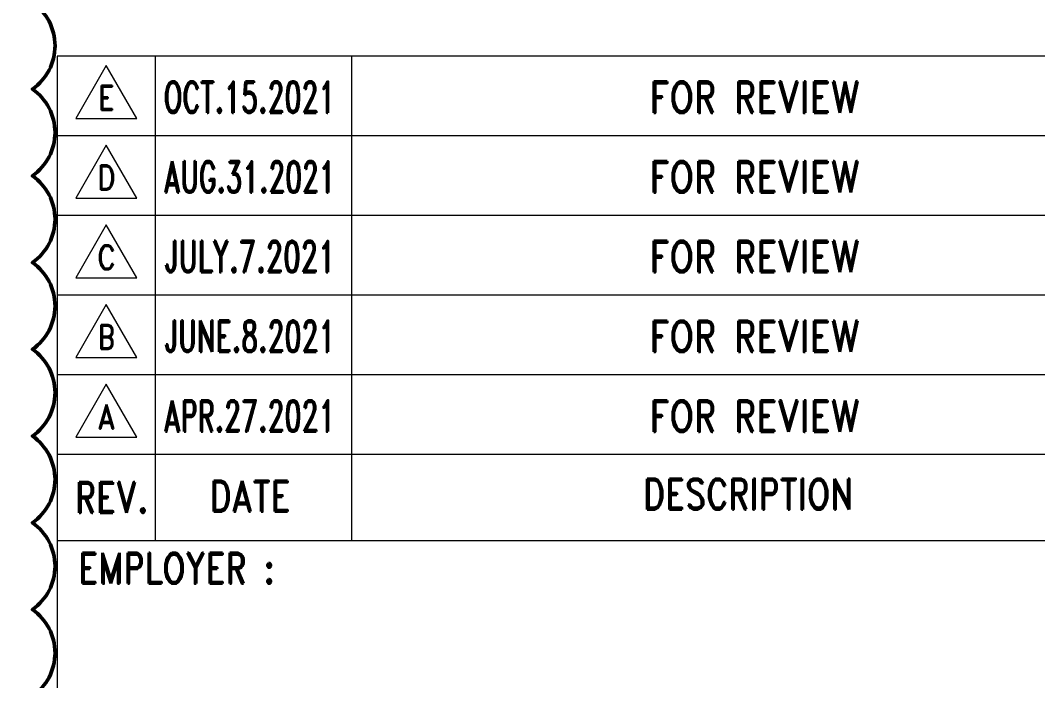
# Model space of a CAD drawing. Header units: millimetres. Extents: x -300 to 383236, y -195106 to -144646.
# Drawn here: x 369612 to 376649, y -185931 to -181363 of the extents above; entities that cross this region are included whole.
import ezdxf
from ezdxf.enums import TextEntityAlignment as Align

# ---------------------------------------------------------------- set-up
doc = ezdxf.new("R2010")
doc.units = ezdxf.units.MM
doc.header["$LTSCALE"] = 60
doc.layers.add('1', color=7, linetype='Continuous')
doc.layers.add('C_REV', color=4, linetype='Continuous', lineweight=50)
doc.layers.add('TAN-TIT', color=30, linetype='Continuous', lineweight=0)
doc.styles.add('KIM3', font='ROMAND.shx', dxfattribs={"width": 1.25, "height": 3})
doc.styles.add('RD20', font='ROMAND.SHX', dxfattribs={"width": 0.8, "height": 2})
doc.styles.add('RD6', font='ROMAND.shx', dxfattribs={"width": 0.83, "height": 6})

# ---------------------------------------------------------------- blocks, each defined once
blk = doc.blocks.new('BORDER')
at = {"layer": 'TAN-TIT'}
for p, q in [((232823, 44987), (193237, 44987)), ((193237, 44987), (193237, 3520)), ((195499, 44987), (195499, 33818)), ((200023, 44987), (200023, 33818)), ((194369, 44772), (193663, 43548)), ((195076, 43548), (194369, 44772)), ((193663, 43548), (195076, 43548)), ((232823, 43149), (193237, 43149)), ((194369, 42934), (193663, 41710)), ((195076, 41710), (194369, 42934)), ((193663, 41710), (195076, 41710)), ((232823, 41311), (193237, 41311)), ((194369, 41097), (193663, 39872)), ((195076, 39872), (194369, 41097)), ((193663, 39872), (195076, 39872)), ((232823, 39473), (193237, 39473)), ((194369, 39259), (193663, 38034)), ((195076, 38034), (194369, 39259)), ((193663, 38034), (195076, 38034)), ((232823, 37635), (193237, 37635)), ((194369, 37421), (193663, 36196)), ((195076, 36196), (194369, 37421)), ((193663, 36196), (195076, 36196)), ((232823, 35797), (193237, 35797)), ((193237, 33818), (232823, 33818))]:
    blk.add_line(p, q, dxfattribs=at)
at = {"layer": 'TAN-TIT', "style": 'RD6', "width": 0.8}
for s, p in [('DATE', (197685, 34484)), ('DESCRIPTION', (209171, 34534)), ('REV.', (194497, 34456))]:
    blk.add_text(s, height=706.9, dxfattribs=at).set_placement(p, align=Align.CENTER)
blk.add_text('EMPLOYER :', height=706.9, dxfattribs=at).set_placement((193724, 32823))

msp = doc.modelspace()

# ---------------------------------------------------------------- linework, layer by layer
at = {"layer": 'C_REV'}
msp.add_lwpolyline([(369295.3, -190438.8, 0.520567), (369695.3, -190238.8, 0.520567), (369695.3, -189638.8, 0.520567), (369695.3, -189038.8, 0.520567), (369695.3, -188438.8, 0.520567), (369695.3, -187838.8, 0.520567), (369695.3, -187238.8, 0.520567), (369695.3, -186638.8, 0.520567), (369695.3, -186038.8, 0.520567), (369695.3, -185438.8, 0.520567), (369695.3, -184838.8, 0.520567), (369695.3, -184238.8, 0.520567), (369695.3, -183638.8, 0.520567), (369695.3, -183038.8, 0.520567), (369695.3, -182438.8, 0.520567), (369695.3, -181838.8, 0.520567), (369695.3, -181238.8, 0.520567), (369695.3, -180438.8, 0.520567)], format="xyb", dxfattribs=at)

# ---------------------------------------------------------------- block references
at = {"layer": '1', "xscale": 0.3, "yscale": 0.3, "zscale": 0.3}
msp.add_blockref('BORDER', (311895.7, -195106.1), dxfattribs=at)

# ---------------------------------------------------------------- texts
at = {"width": 0.83}
for s, height, style, p in [('E', 169.7, 'RD20', (370207.4, -181984.3)), ('FOR REVIEW', 216.31, 'KIM3', (374691.4, -182003)), ('FOR REVIEW', 216.31, 'KIM3', (374691.4, -182554.4)), ('D', 169.7, 'RD20', (370207.4, -182535.7)), ('FOR REVIEW', 216.31, 'KIM3', (374691.4, -183105.7)), ('C', 169.7, 'RD20', (370207.4, -183087.1)), ('B', 169.7, 'RD20', (370207.4, -183638.5)), ('FOR REVIEW', 216.31, 'KIM3', (374691.4, -183657.1)), ('A', 169.7, 'RD20', (370207.4, -184189.9)), ('FOR REVIEW', 216.31, 'KIM3', (374691.4, -184208.5))]:
    msp.add_text(s, height=height, dxfattribs=dict(at, style=style)).set_placement(p, align=Align.CENTER)
at = {"style": 'KIM3'}
for s, width, p, p2 in [('OCT.15.2021', 0.598176, (370603.3, -182002.6), (371792.5, -182002.6)), ('AUG.31.2021', 0.58902, (370603.3, -182554), (371792.5, -182554)), ('JULY.7.2021', 0.614085, (370603.3, -183105.3), (371792.5, -183105.3)), ('JUNE.8.2021', 0.598176, (370603.3, -183656.7), (371792.5, -183656.7)), ('APR.27.2021', 0.598176, (370603.3, -184208.1), (371792.5, -184208.1))]:
    msp.add_text(s, height=216.31, dxfattribs=dict(at, width=width)).set_placement(p, p2, align=Align.FIT)

doc.saveas('drawing.dxf')
